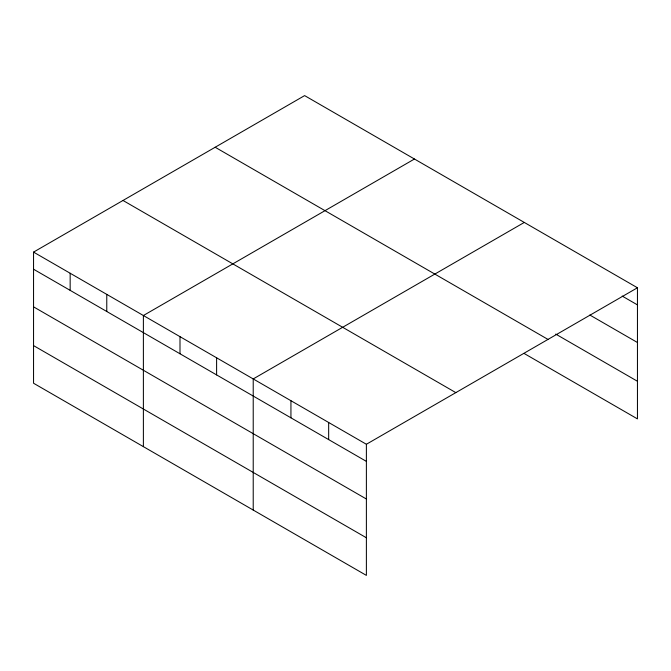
<?xml version="1.0" encoding="UTF-8"?>
<svg xmlns="http://www.w3.org/2000/svg" width="671" height="671" viewBox="0 0 671 671"><rect width="100%" height="100%" fill="white"/><g stroke="black" fill="none" stroke-linecap="round" stroke-linejoin="round"><path stroke-width="1.01" d="M366.383 499.006L366.383 444.269L33.55 252.111L33.55 383.233L366.383 575.391L366.383 499.006L33.55 306.848M524.286 353.558L637.45 418.889L637.45 287.767L304.617 95.609L33.55 252.111M414.452 159.019L143.384 315.521L143.384 446.643M524.286 222.436L253.219 378.93L253.219 510.052M366.383 444.269L637.45 287.767M622.185 296.07L637.45 304.886M589.851 315.026L637.45 342.504M555.722 334.083L637.45 381.271M215.165 147.251L547.997 339.417M123.003 200.461L455.835 392.627M33.55 269.222L366.383 461.38M33.55 345.607L366.383 537.765M328.664 422.487L328.664 439.606M290.937 400.713L290.937 417.823M216.607 357.794L216.607 374.913M179.996 336.657L179.996 353.776M106.773 294.384L106.773 311.495M70.161 273.248L70.161 290.358"/></g></svg>
